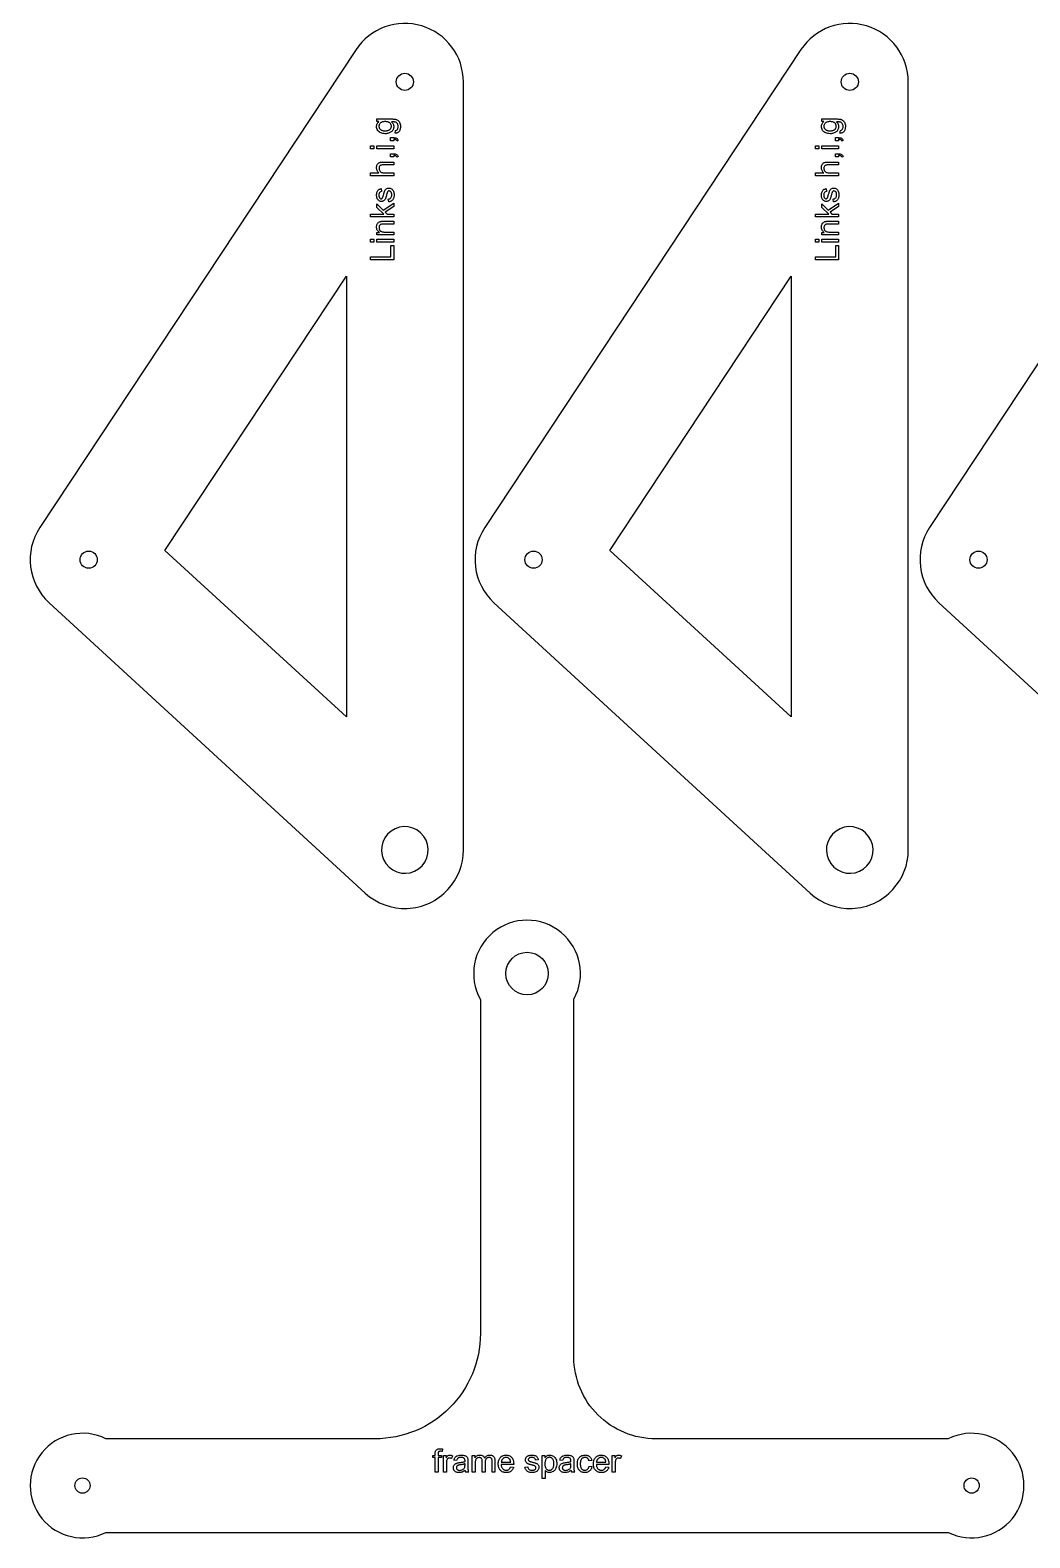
# Model space of a CAD drawing. Header units: millimetres. Extents: x 18 to 1175, y 18 to 1179.
# Drawn here: x 18 to 531, y 18 to 792 of the extents above; entities that cross this region are included whole.
import ezdxf

# ---------------------------------------------------------------- set-up
doc = ezdxf.new("R2010")
doc.units = ezdxf.units.MM
doc.layers.add('cut', color=5, linetype='Continuous', true_color=0x0000ff)
doc.layers.add('line engraving', color=1, linetype='Continuous', true_color=0xff0000)

msp = doc.modelspace()

# ---------------------------------------------------------------- linework, layer by layer
at = {"layer": 'cut', "color": 5, "true_color": 0x0000ff}
for points in [[(27.7, 497.95), (189.82, 348.94, 0.414578), (232.23, 350.75, 0.188241), (240.16, 371.07), (240.16, 765.27, 0.743511), (185.14, 781.82), (22.98, 536.59, 0.368358)], [(255.86, 497.95), (417.98, 348.94, 0.414578), (460.4, 350.75, 0.188241), (468.33, 371.07), (468.33, 765.27, 0.743511), (413.3, 781.82), (251.14, 536.59, 0.368358)], [(484.03, 497.95), (646.15, 348.94, 0.414578), (688.56, 350.75, 0.188241), (696.49, 371.07), (696.49, 765.27, 0.743511), (641.47, 781.82), (479.3, 536.59, 0.368358)], [(201.31, 379.17, 0.997265), (218.98, 362.93, 0.997265)], [(429.47, 379.17, 0.997265), (447.14, 362.93, 0.997265)], [(296.83, 110.83), (296.83, 294.43, 1.695342), (248.89, 294.33), (248.89, 122.83, -0.414214), (194.89, 68.83), (56.83, 68.83, 1.618034), (56.83, 20.83), (488.83, 20.83, 1.618034), (488.83, 68.83), (338.83, 68.83, -0.414214)]]:
    msp.add_lwpolyline(points, format="xyb", close=True, dxfattribs=at)
for points in [[(87.13, 524.82), (180.16, 665.52), (180.16, 439.31)], [(315.29, 524.82), (408.33, 665.52), (408.33, 439.31)]]:
    msp.add_lwpolyline(points, close=True, dxfattribs=at)
for centre, radius in [((210.16, 765.27), 4.4), ((438.33, 765.27), 4.4), ((48, 520.04), 4.4), ((276.16, 520.04), 4.4), ((504.33, 520.04), 4.4), ((272.83, 307.63), 10.9), ((44.83, 44.83), 3.9), ((500.83, 44.83), 3.9)]:
    msp.add_circle(centre, radius, dxfattribs=at)
at = {"layer": 'line engraving', "color": 1, "true_color": 0xff0000}
for points in [[(205.15, 738.96), (205.36, 740.38), (205.67, 740.44), (205.93, 740.54), (206.14, 740.69), (206.31, 740.87), (206.49, 741.16), (206.62, 741.51), (206.69, 741.9), (206.72, 742.35), (206.69, 742.83), (206.62, 743.24), (206.49, 743.61), (206.31, 743.91), (206.09, 744.16), (205.83, 744.37), (205.53, 744.54), (205.18, 744.65), (205.06, 744.68), (204.9, 744.7), (204.71, 744.72), (204.49, 744.74), (204.24, 744.75), (203.96, 744.76), (203.65, 744.76), (203.31, 744.76), (203.58, 744.51), (203.81, 744.25), (204, 743.98), (204.16, 743.69), (204.28, 743.38), (204.37, 743.06), (204.42, 742.73), (204.44, 742.38), (204.42, 741.95), (204.36, 741.55), (204.26, 741.17), (204.12, 740.81), (203.94, 740.48), (203.72, 740.17), (203.46, 739.89), (203.16, 739.64), (202.83, 739.41), (202.49, 739.21), (202.13, 739.05), (201.75, 738.91), (201.36, 738.8), (200.96, 738.73), (200.53, 738.68), (200.09, 738.67), (199.49, 738.7), (198.91, 738.78), (198.36, 738.92), (197.82, 739.11), (197.33, 739.36), (196.9, 739.66), (196.53, 740.01), (196.22, 740.4), (195.97, 740.84), (195.79, 741.32), (195.69, 741.84), (195.65, 742.39), (195.67, 742.76), (195.73, 743.12), (195.83, 743.46), (195.96, 743.78), (196.13, 744.08), (196.34, 744.37), (196.59, 744.64), (196.88, 744.9), (195.85, 744.9), (195.85, 746.24), (203.27, 746.24), (203.76, 746.23), (204.2, 746.21), (204.61, 746.18), (204.99, 746.14), (205.32, 746.08), (205.62, 746.01), (205.89, 745.93), (206.12, 745.83), (206.51, 745.6), (206.87, 745.3), (207.17, 744.95), (207.44, 744.54), (207.65, 744.07), (207.8, 743.55), (207.89, 742.98), (207.92, 742.36), (207.91, 741.98), (207.88, 741.63), (207.83, 741.29), (207.75, 740.97), (207.65, 740.67), (207.54, 740.38), (207.39, 740.12), (207.23, 739.87), (207.05, 739.65), (206.84, 739.46), (206.62, 739.3), (206.37, 739.17), (206.09, 739.07), (205.8, 739), (205.49, 738.97), (205.15, 738.96)], [(199.99, 740.16), (200.4, 740.18), (200.78, 740.21), (201.13, 740.26), (201.45, 740.33), (201.74, 740.43), (202.01, 740.54), (202.25, 740.68), (202.46, 740.84), (202.64, 741.01), (202.8, 741.19), (202.93, 741.39), (203.04, 741.59), (203.12, 741.81), (203.18, 742.03), (203.22, 742.27), (203.23, 742.52), (203.22, 742.76), (203.18, 743), (203.12, 743.23), (203.04, 743.44), (202.93, 743.65), (202.8, 743.84), (202.64, 744.03), (202.46, 744.2), (202.25, 744.36), (202.02, 744.5), (201.76, 744.62), (201.47, 744.71), (201.15, 744.79), (200.81, 744.84), (200.44, 744.87), (200.04, 744.88), (199.65, 744.87), (199.3, 744.84), (198.96, 744.78), (198.65, 744.71), (198.37, 744.61), (198.11, 744.49), (197.87, 744.35), (197.66, 744.18), (197.47, 744), (197.31, 743.81), (197.17, 743.62), (197.06, 743.41), (196.97, 743.19), (196.91, 742.97), (196.87, 742.74), (196.86, 742.49), (196.87, 742.26), (196.91, 742.03), (196.97, 741.81), (197.06, 741.6), (197.17, 741.39), (197.3, 741.2), (197.46, 741.02), (197.65, 740.84), (197.86, 740.69), (198.09, 740.55), (198.35, 740.43), (198.63, 740.33), (198.93, 740.26), (199.26, 740.21), (199.61, 740.18), (199.99, 740.16)], [(433.31, 738.96), (433.52, 740.38), (433.83, 740.44), (434.09, 740.54), (434.31, 740.69), (434.48, 740.87), (434.66, 741.16), (434.78, 741.51), (434.86, 741.9), (434.88, 742.35), (434.86, 742.83), (434.78, 743.24), (434.66, 743.61), (434.48, 743.91), (434.26, 744.16), (433.99, 744.37), (433.69, 744.54), (433.35, 744.65), (433.22, 744.68), (433.06, 744.7), (432.87, 744.72), (432.66, 744.74), (432.41, 744.75), (432.13, 744.76), (431.82, 744.76), (431.48, 744.76), (431.74, 744.51), (431.97, 744.25), (432.16, 743.98), (432.32, 743.69), (432.44, 743.38), (432.53, 743.06), (432.58, 742.73), (432.6, 742.38), (432.58, 741.95), (432.52, 741.55), (432.42, 741.17), (432.28, 740.81), (432.1, 740.48), (431.88, 740.17), (431.62, 739.89), (431.32, 739.64), (431, 739.41), (430.65, 739.21), (430.29, 739.05), (429.92, 738.91), (429.53, 738.8), (429.12, 738.73), (428.7, 738.68), (428.26, 738.67), (427.65, 738.7), (427.08, 738.78), (426.52, 738.92), (425.99, 739.11), (425.5, 739.36), (425.07, 739.66), (424.7, 740.01), (424.38, 740.4), (424.13, 740.84), (423.96, 741.32), (423.85, 741.84), (423.82, 742.39), (423.84, 742.76), (423.89, 743.12), (423.99, 743.46), (424.12, 743.78), (424.3, 744.08), (424.51, 744.37), (424.76, 744.64), (425.05, 744.9), (424.01, 744.9), (424.01, 746.24), (431.44, 746.24), (431.92, 746.23), (432.37, 746.21), (432.78, 746.18), (433.15, 746.14), (433.49, 746.08), (433.79, 746.01), (434.05, 745.93), (434.28, 745.83), (434.68, 745.6), (435.03, 745.3), (435.34, 744.95), (435.6, 744.54), (435.82, 744.07), (435.97, 743.55), (436.06, 742.98), (436.09, 742.36), (436.08, 741.98), (436.05, 741.63), (435.99, 741.29), (435.92, 740.97), (435.82, 740.67), (435.7, 740.38), (435.56, 740.12), (435.4, 739.87), (435.21, 739.65), (435.01, 739.46), (434.78, 739.3), (434.53, 739.17), (434.26, 739.07), (433.97, 739), (433.65, 738.97), (433.31, 738.96)], [(428.15, 740.16), (428.56, 740.18), (428.94, 740.21), (429.29, 740.26), (429.61, 740.33), (429.91, 740.43), (430.17, 740.54), (430.41, 740.68), (430.62, 740.84), (430.8, 741.01), (430.96, 741.19), (431.09, 741.39), (431.2, 741.59), (431.29, 741.81), (431.35, 742.03), (431.38, 742.27), (431.4, 742.52), (431.38, 742.76), (431.35, 743), (431.29, 743.23), (431.2, 743.44), (431.09, 743.65), (430.96, 743.84), (430.8, 744.03), (430.62, 744.2), (430.42, 744.36), (430.18, 744.5), (429.92, 744.62), (429.63, 744.71), (429.32, 744.79), (428.97, 744.84), (428.6, 744.87), (428.2, 744.88), (427.82, 744.87), (427.46, 744.84), (427.13, 744.78), (426.82, 744.71), (426.53, 744.61), (426.27, 744.49), (426.03, 744.35), (425.82, 744.18), (425.63, 744), (425.47, 743.81), (425.33, 743.62), (425.22, 743.41), (425.13, 743.19), (425.07, 742.97), (425.03, 742.74), (425.02, 742.49), (425.03, 742.26), (425.07, 742.03), (425.13, 741.81), (425.22, 741.6), (425.33, 741.39), (425.47, 741.2), (425.63, 741.02), (425.81, 740.84), (426.02, 740.69), (426.25, 740.55), (426.51, 740.43), (426.79, 740.33), (427.09, 740.26), (427.42, 740.21), (427.78, 740.18), (428.15, 740.16)], [(204.44, 735), (202.78, 735), (202.78, 736.66), (204.44, 736.66), (204.87, 736.64), (205.26, 736.58), (205.61, 736.48), (205.91, 736.34), (206.18, 736.15), (206.41, 735.92), (206.61, 735.64), (206.78, 735.31), (206.16, 734.91), (206.05, 735.12), (205.91, 735.31), (205.75, 735.46), (205.57, 735.59), (205.35, 735.68), (205.09, 735.76), (204.78, 735.8), (204.44, 735.83), (204.44, 735)], [(432.6, 735), (430.94, 735), (430.94, 736.66), (432.6, 736.66), (433.04, 736.64), (433.43, 736.58), (433.77, 736.48), (434.08, 736.34), (434.34, 736.15), (434.58, 735.92), (434.78, 735.64), (434.95, 735.31), (434.32, 734.91), (434.21, 735.12), (434.07, 735.31), (433.91, 735.46), (433.73, 735.59), (433.51, 735.68), (433.25, 735.76), (432.95, 735.8), (432.6, 735.83), (432.6, 735)], [(194.25, 730.95), (192.58, 730.95), (192.58, 732.41), (194.25, 732.41), (194.25, 730.95)], [(204.44, 730.95), (195.85, 730.95), (195.85, 732.41), (204.44, 732.41), (204.44, 730.95)], [(204.44, 726.72), (202.78, 726.72), (202.78, 728.38), (204.44, 728.38), (204.87, 728.36), (205.26, 728.3), (205.61, 728.2), (205.91, 728.05), (206.18, 727.87), (206.41, 727.64), (206.61, 727.36), (206.78, 727.03), (206.16, 726.62), (206.05, 726.84), (205.91, 727.02), (205.75, 727.18), (205.57, 727.3), (205.35, 727.4), (205.09, 727.47), (204.78, 727.52), (204.44, 727.55), (204.44, 726.72)], [(422.42, 730.95), (420.74, 730.95), (420.74, 732.41), (422.42, 732.41), (422.42, 730.95)], [(432.6, 730.95), (424.01, 730.95), (424.01, 732.41), (432.6, 732.41), (432.6, 730.95)], [(432.6, 726.72), (430.94, 726.72), (430.94, 728.38), (432.6, 728.38), (433.04, 728.36), (433.43, 728.3), (433.77, 728.2), (434.08, 728.05), (434.34, 727.87), (434.58, 727.64), (434.78, 727.36), (434.95, 727.03), (434.32, 726.62), (434.21, 726.84), (434.07, 727.02), (433.91, 727.18), (433.73, 727.3), (433.51, 727.4), (433.25, 727.47), (432.95, 727.52), (432.6, 727.55), (432.6, 726.72)], [(204.44, 717.13), (192.58, 717.13), (192.58, 718.58), (196.83, 718.58), (196.56, 718.84), (196.32, 719.12), (196.11, 719.42), (195.95, 719.73), (195.82, 720.06), (195.73, 720.41), (195.67, 720.77), (195.65, 721.15), (195.68, 721.62), (195.75, 722.05), (195.86, 722.45), (196.03, 722.81), (196.23, 723.14), (196.48, 723.42), (196.75, 723.64), (197.07, 723.82), (197.24, 723.89), (197.44, 723.95), (197.65, 724), (197.88, 724.05), (198.13, 724.08), (198.4, 724.1), (198.69, 724.12), (198.99, 724.12), (204.44, 724.12), (204.44, 722.67), (198.99, 722.67), (198.73, 722.66), (198.48, 722.64), (198.26, 722.6), (198.05, 722.55), (197.86, 722.48), (197.69, 722.4), (197.54, 722.3), (197.4, 722.19), (197.19, 721.93), (197.03, 721.62), (196.94, 721.26), (196.91, 720.85), (196.93, 720.54), (196.99, 720.23), (197.1, 719.93), (197.24, 719.64), (197.42, 719.37), (197.64, 719.15), (197.88, 718.97), (198.15, 718.82), (198.47, 718.72), (198.84, 718.64), (199.26, 718.6), (199.74, 718.58), (204.44, 718.58), (204.44, 717.13)], [(432.6, 717.13), (420.74, 717.13), (420.74, 718.58), (425, 718.58), (424.72, 718.84), (424.48, 719.12), (424.28, 719.42), (424.11, 719.73), (423.98, 720.06), (423.89, 720.41), (423.83, 720.77), (423.82, 721.15), (423.84, 721.62), (423.91, 722.05), (424.03, 722.45), (424.19, 722.81), (424.4, 723.14), (424.64, 723.42), (424.92, 723.64), (425.23, 723.82), (425.41, 723.89), (425.6, 723.95), (425.81, 724), (426.05, 724.05), (426.3, 724.08), (426.56, 724.1), (426.85, 724.12), (427.16, 724.12), (432.6, 724.12), (432.6, 722.67), (427.16, 722.67), (426.89, 722.66), (426.65, 722.64), (426.42, 722.6), (426.21, 722.55), (426.02, 722.48), (425.85, 722.4), (425.7, 722.3), (425.57, 722.19), (425.35, 721.93), (425.19, 721.62), (425.1, 721.26), (425.07, 720.85), (425.09, 720.54), (425.15, 720.23), (425.26, 719.93), (425.41, 719.64), (425.59, 719.37), (425.8, 719.15), (426.04, 718.97), (426.32, 718.82), (426.63, 718.72), (427, 718.64), (427.42, 718.6), (427.9, 718.58), (432.6, 718.58), (432.6, 717.13)], [(201.87, 703.66), (201.65, 705.1), (202.05, 705.18), (202.41, 705.33), (202.72, 705.52), (202.97, 705.77), (203.18, 706.08), (203.32, 706.44), (203.41, 706.85), (203.43, 707.32), (203.43, 707.56), (203.41, 707.79), (203.38, 708), (203.33, 708.19), (203.28, 708.37), (203.2, 708.53), (203.12, 708.68), (203.03, 708.81), (202.81, 709.02), (202.58, 709.17), (202.33, 709.26), (202.07, 709.29), (201.83, 709.27), (201.63, 709.19), (201.45, 709.05), (201.29, 708.87), (201.24, 708.78), (201.19, 708.66), (201.13, 708.52), (201.07, 708.34), (201.01, 708.14), (200.94, 707.92), (200.87, 707.66), (200.8, 707.38), (200.7, 706.99), (200.6, 706.64), (200.51, 706.31), (200.42, 706.02), (200.33, 705.76), (200.25, 705.53), (200.17, 705.33), (200.1, 705.16), (199.94, 704.87), (199.75, 704.61), (199.53, 704.4), (199.28, 704.22), (199.01, 704.08), (198.73, 703.98), (198.44, 703.92), (198.13, 703.9), (197.85, 703.92), (197.57, 703.96), (197.31, 704.05), (197.06, 704.16), (196.83, 704.31), (196.62, 704.47), (196.42, 704.66), (196.25, 704.88), (196.13, 705.06), (196.02, 705.28), (195.92, 705.53), (195.83, 705.8), (195.75, 706.1), (195.7, 706.41), (195.66, 706.73), (195.65, 707.06), (195.67, 707.55), (195.73, 708.01), (195.82, 708.44), (195.94, 708.84), (196.1, 709.19), (196.29, 709.5), (196.5, 709.76), (196.73, 709.97), (197, 710.13), (197.31, 710.27), (197.67, 710.38), (198.06, 710.47), (198.26, 709.04), (197.94, 708.97), (197.67, 708.85), (197.43, 708.69), (197.22, 708.48), (197.06, 708.23), (196.94, 707.92), (196.87, 707.57), (196.85, 707.17), (196.85, 706.93), (196.87, 706.7), (196.9, 706.5), (196.93, 706.31), (196.98, 706.14), (197.04, 705.99), (197.1, 705.85), (197.18, 705.74), (197.35, 705.55), (197.54, 705.41), (197.74, 705.33), (197.96, 705.31), (198.1, 705.32), (198.23, 705.35), (198.35, 705.41), (198.47, 705.48), (198.58, 705.59), (198.68, 705.71), (198.77, 705.87), (198.86, 706.04), (198.88, 706.11), (198.91, 706.21), (198.95, 706.33), (198.99, 706.47), (199.04, 706.65), (199.1, 706.85), (199.16, 707.08), (199.23, 707.33), (199.33, 707.7), (199.43, 708.04), (199.52, 708.36), (199.6, 708.64), (199.69, 708.9), (199.76, 709.12), (199.84, 709.32), (199.9, 709.48), (200.05, 709.77), (200.23, 710.03), (200.43, 710.25), (200.67, 710.44), (200.93, 710.6), (201.23, 710.7), (201.56, 710.77), (201.91, 710.79), (202.27, 710.76), (202.62, 710.69), (202.96, 710.55), (203.29, 710.37), (203.59, 710.13), (203.86, 709.85), (204.09, 709.52), (204.28, 709.14), (204.43, 708.73), (204.54, 708.29), (204.61, 707.82), (204.63, 707.33), (204.62, 706.92), (204.59, 706.54), (204.53, 706.19), (204.46, 705.85), (204.36, 705.55), (204.24, 705.27), (204.1, 705.01), (203.94, 704.78), (203.75, 704.57), (203.55, 704.38), (203.32, 704.21), (203.07, 704.06), (202.8, 703.93), (202.52, 703.82), (202.2, 703.73), (201.87, 703.66)], [(430.04, 703.66), (429.81, 705.1), (430.22, 705.18), (430.58, 705.33), (430.88, 705.52), (431.14, 705.77), (431.34, 706.08), (431.48, 706.44), (431.57, 706.85), (431.6, 707.32), (431.59, 707.56), (431.57, 707.79), (431.54, 708), (431.5, 708.19), (431.44, 708.37), (431.37, 708.53), (431.29, 708.68), (431.19, 708.81), (430.98, 709.02), (430.75, 709.17), (430.5, 709.26), (430.23, 709.29), (430, 709.27), (429.79, 709.19), (429.61, 709.05), (429.45, 708.87), (429.4, 708.78), (429.35, 708.66), (429.29, 708.52), (429.23, 708.34), (429.17, 708.14), (429.1, 707.92), (429.03, 707.66), (428.96, 707.38), (428.86, 706.99), (428.77, 706.64), (428.67, 706.31), (428.58, 706.02), (428.5, 705.76), (428.42, 705.53), (428.34, 705.33), (428.26, 705.16), (428.1, 704.87), (427.91, 704.61), (427.69, 704.4), (427.44, 704.22), (427.18, 704.08), (426.9, 703.98), (426.6, 703.92), (426.29, 703.9), (426.01, 703.92), (425.74, 703.96), (425.48, 704.05), (425.23, 704.16), (424.99, 704.31), (424.78, 704.47), (424.59, 704.66), (424.41, 704.88), (424.29, 705.06), (424.18, 705.28), (424.08, 705.53), (423.99, 705.8), (423.91, 706.1), (423.86, 706.41), (423.83, 706.73), (423.82, 707.06), (423.83, 707.55), (423.89, 708.01), (423.98, 708.44), (424.11, 708.84), (424.27, 709.19), (424.45, 709.5), (424.66, 709.76), (424.9, 709.97), (425.17, 710.13), (425.48, 710.27), (425.83, 710.38), (426.23, 710.47), (426.42, 709.04), (426.11, 708.97), (425.83, 708.85), (425.59, 708.69), (425.39, 708.48), (425.22, 708.23), (425.11, 707.92), (425.04, 707.57), (425.01, 707.17), (425.02, 706.93), (425.03, 706.7), (425.06, 706.5), (425.1, 706.31), (425.14, 706.14), (425.2, 705.99), (425.27, 705.85), (425.35, 705.74), (425.52, 705.55), (425.71, 705.41), (425.91, 705.33), (426.12, 705.31), (426.26, 705.32), (426.39, 705.35), (426.51, 705.41), (426.63, 705.48), (426.74, 705.59), (426.85, 705.71), (426.94, 705.87), (427.02, 706.04), (427.04, 706.11), (427.07, 706.21), (427.11, 706.33), (427.15, 706.47), (427.2, 706.65), (427.26, 706.85), (427.32, 707.08), (427.39, 707.33), (427.49, 707.7), (427.59, 708.04), (427.68, 708.36), (427.77, 708.64), (427.85, 708.9), (427.93, 709.12), (428, 709.32), (428.07, 709.48), (428.21, 709.77), (428.39, 710.03), (428.6, 710.25), (428.83, 710.44), (429.1, 710.6), (429.39, 710.7), (429.72, 710.77), (430.08, 710.79), (430.44, 710.76), (430.78, 710.69), (431.12, 710.55), (431.45, 710.37), (431.75, 710.13), (432.02, 709.85), (432.25, 709.52), (432.44, 709.14), (432.6, 708.73), (432.71, 708.29), (432.77, 707.82), (432.8, 707.33), (432.78, 706.92), (432.75, 706.54), (432.7, 706.19), (432.62, 705.85), (432.52, 705.55), (432.4, 705.27), (432.26, 705.01), (432.1, 704.78), (431.92, 704.57), (431.71, 704.38), (431.48, 704.21), (431.24, 704.06), (430.97, 703.93), (430.68, 703.82), (430.37, 703.73), (430.04, 703.66)], [(204.44, 695.96), (192.58, 695.96), (192.58, 697.42), (199.34, 697.42), (195.85, 700.87), (195.85, 702.75), (199.03, 699.47), (204.44, 703.08), (204.44, 701.29), (200.05, 698.45), (201.03, 697.42), (204.44, 697.42), (204.44, 695.96)], [(432.6, 695.96), (420.74, 695.96), (420.74, 697.42), (427.51, 697.42), (424.01, 700.87), (424.01, 702.75), (427.2, 699.47), (432.6, 703.08), (432.6, 701.29), (428.21, 698.45), (429.2, 697.42), (432.6, 697.42), (432.6, 695.96)], [(204.44, 686.74), (195.85, 686.74), (195.85, 688.05), (197.07, 688.05), (196.74, 688.3), (196.45, 688.58), (196.21, 688.88), (196.01, 689.21), (195.85, 689.56), (195.74, 689.94), (195.67, 690.35), (195.65, 690.79), (195.67, 691.17), (195.72, 691.53), (195.81, 691.88), (195.93, 692.21), (196.08, 692.52), (196.25, 692.78), (196.45, 693.01), (196.66, 693.19), (196.9, 693.34), (197.16, 693.46), (197.44, 693.56), (197.74, 693.64), (197.98, 693.68), (198.3, 693.7), (198.69, 693.72), (199.16, 693.72), (204.44, 693.72), (204.44, 692.27), (199.21, 692.27), (198.8, 692.26), (198.43, 692.22), (198.13, 692.17), (197.88, 692.1), (197.67, 691.99), (197.48, 691.86), (197.32, 691.69), (197.18, 691.49), (197.06, 691.27), (196.98, 691.02), (196.93, 690.76), (196.91, 690.48), (196.92, 690.25), (196.95, 690.03), (197, 689.82), (197.06, 689.61), (197.15, 689.42), (197.25, 689.23), (197.37, 689.05), (197.51, 688.87), (197.67, 688.71), (197.87, 688.58), (198.1, 688.46), (198.36, 688.37), (198.66, 688.29), (198.99, 688.24), (199.35, 688.21), (199.75, 688.2), (204.44, 688.2), (204.44, 686.74)], [(432.6, 686.74), (424.01, 686.74), (424.01, 688.05), (425.23, 688.05), (424.9, 688.3), (424.61, 688.58), (424.37, 688.88), (424.17, 689.21), (424.02, 689.56), (423.9, 689.94), (423.84, 690.35), (423.82, 690.79), (423.83, 691.17), (423.89, 691.53), (423.97, 691.88), (424.1, 692.21), (424.25, 692.52), (424.42, 692.78), (424.61, 693.01), (424.83, 693.19), (425.06, 693.34), (425.32, 693.46), (425.6, 693.56), (425.9, 693.64), (426.14, 693.68), (426.46, 693.7), (426.85, 693.72), (427.32, 693.72), (432.6, 693.72), (432.6, 692.27), (427.38, 692.27), (426.96, 692.26), (426.6, 692.22), (426.29, 692.17), (426.05, 692.1), (425.84, 691.99), (425.65, 691.86), (425.48, 691.69), (425.34, 691.49), (425.23, 691.27), (425.14, 691.02), (425.09, 690.76), (425.08, 690.48), (425.09, 690.25), (425.12, 690.03), (425.16, 689.82), (425.23, 689.61), (425.31, 689.42), (425.41, 689.23), (425.53, 689.05), (425.67, 688.87), (425.83, 688.71), (426.03, 688.58), (426.26, 688.46), (426.52, 688.37), (426.82, 688.29), (427.15, 688.24), (427.51, 688.21), (427.91, 688.2), (432.6, 688.2), (432.6, 686.74)], [(194.25, 683.07), (192.58, 683.07), (192.58, 684.52), (194.25, 684.52), (194.25, 683.07)], [(204.44, 673.97), (192.58, 673.97), (192.58, 675.54), (203.04, 675.54), (203.04, 681.38), (204.44, 681.38), (204.44, 673.97)], [(204.44, 683.07), (195.85, 683.07), (195.85, 684.52), (204.44, 684.52), (204.44, 683.07)], [(422.42, 683.07), (420.74, 683.07), (420.74, 684.52), (422.42, 684.52), (422.42, 683.07)], [(432.6, 673.97), (420.74, 673.97), (420.74, 675.54), (431.2, 675.54), (431.2, 681.38), (432.6, 681.38), (432.6, 673.97)], [(432.6, 683.07), (424.01, 683.07), (424.01, 684.52), (432.6, 684.52), (432.6, 683.07)], [(225.74, 51.7), (225.74, 59.16), (224.46, 59.16), (224.46, 60.29), (225.74, 60.29), (225.74, 61.2), (225.75, 61.61), (225.78, 61.96), (225.83, 62.25), (225.9, 62.49), (226.02, 62.76), (226.19, 63), (226.39, 63.22), (226.64, 63.41), (226.93, 63.56), (227.27, 63.67), (227.67, 63.74), (228.12, 63.76), (228.44, 63.75), (228.77, 63.72), (229.12, 63.68), (229.48, 63.61), (229.26, 62.34), (229.04, 62.38), (228.82, 62.41), (228.61, 62.42), (228.4, 62.43), (228.1, 62.41), (227.84, 62.35), (227.63, 62.27), (227.47, 62.14), (227.35, 61.97), (227.26, 61.74), (227.21, 61.44), (227.19, 61.08), (227.19, 60.29), (228.87, 60.29), (228.87, 59.16), (227.19, 59.16), (227.19, 51.7), (225.74, 51.7)], [(229.98, 51.7), (229.98, 60.29), (231.29, 60.29), (231.29, 58.99), (231.54, 59.41), (231.77, 59.75), (232, 60.01), (232.22, 60.19), (232.44, 60.32), (232.66, 60.41), (232.9, 60.47), (233.15, 60.48), (233.52, 60.45), (233.9, 60.37), (234.27, 60.22), (234.65, 60.01), (234.15, 58.66), (233.88, 58.8), (233.61, 58.9), (233.35, 58.96), (233.08, 58.98), (232.85, 58.96), (232.63, 58.91), (232.42, 58.82), (232.22, 58.69), (232.05, 58.53), (231.9, 58.35), (231.78, 58.14), (231.68, 57.9), (231.57, 57.5), (231.5, 57.08), (231.45, 56.65), (231.44, 56.2), (231.44, 51.7), (229.98, 51.7)], [(241.12, 52.76), (240.72, 52.44), (240.33, 52.17), (239.94, 51.95), (239.56, 51.79), (239.18, 51.66), (238.79, 51.58), (238.38, 51.52), (237.96, 51.5), (237.61, 51.52), (237.29, 51.55), (236.99, 51.6), (236.71, 51.68), (236.44, 51.77), (236.2, 51.89), (235.98, 52.03), (235.78, 52.2), (235.6, 52.37), (235.45, 52.57), (235.32, 52.77), (235.21, 52.98), (235.13, 53.21), (235.07, 53.45), (235.03, 53.7), (235.02, 53.96), (235.04, 54.27), (235.09, 54.57), (235.18, 54.85), (235.31, 55.12), (235.46, 55.36), (235.64, 55.59), (235.84, 55.78), (236.06, 55.95), (236.3, 56.1), (236.56, 56.23), (236.83, 56.34), (237.11, 56.43), (237.35, 56.49), (237.65, 56.54), (238, 56.6), (238.4, 56.65), (238.83, 56.7), (239.23, 56.76), (239.6, 56.82), (239.93, 56.88), (240.24, 56.94), (240.53, 57.01), (240.78, 57.08), (241, 57.15), (241, 57.29), (241.01, 57.4), (241.01, 57.48), (241.01, 57.53), (241, 57.75), (240.98, 57.94), (240.95, 58.12), (240.91, 58.29), (240.85, 58.44), (240.78, 58.57), (240.69, 58.69), (240.6, 58.78), (240.45, 58.9), (240.28, 59), (240.1, 59.09), (239.9, 59.16), (239.69, 59.21), (239.45, 59.25), (239.2, 59.27), (238.94, 59.28), (238.69, 59.27), (238.46, 59.26), (238.24, 59.23), (238.04, 59.19), (237.86, 59.14), (237.7, 59.08), (237.55, 59), (237.42, 58.92), (237.19, 58.7), (236.99, 58.42), (236.83, 58.07), (236.7, 57.64), (235.27, 57.84), (235.39, 58.27), (235.53, 58.66), (235.71, 59.01), (235.91, 59.31), (236.16, 59.58), (236.46, 59.81), (236.8, 60.01), (237.2, 60.18), (237.64, 60.31), (238.11, 60.41), (238.61, 60.46), (239.15, 60.48), (239.67, 60.47), (240.14, 60.42), (240.57, 60.34), (240.94, 60.22), (241.26, 60.09), (241.53, 59.93), (241.76, 59.76), (241.95, 59.57), (242.1, 59.36), (242.22, 59.13), (242.32, 58.87), (242.4, 58.58), (242.43, 58.36), (242.45, 58.06), (242.47, 57.69), (242.47, 57.24), (242.47, 55.3), (242.47, 54.81), (242.48, 54.38), (242.49, 53.99), (242.5, 53.64), (242.51, 53.34), (242.52, 53.09), (242.54, 52.89), (242.57, 52.73), (242.62, 52.46), (242.7, 52.2), (242.81, 51.95), (242.93, 51.7), (241.41, 51.7), (241.31, 51.93), (241.23, 52.19), (241.16, 52.46), (241.12, 52.76)], [(241, 56.01), (240.79, 55.93), (240.55, 55.85), (240.29, 55.78), (240.01, 55.71), (239.7, 55.64), (239.37, 55.58), (239.01, 55.52), (238.62, 55.46), (238.21, 55.39), (237.86, 55.32), (237.57, 55.25), (237.35, 55.17), (237.18, 55.08), (237.02, 54.97), (236.89, 54.84), (236.78, 54.7), (236.69, 54.54), (236.63, 54.37), (236.59, 54.19), (236.58, 54), (236.6, 53.72), (236.69, 53.47), (236.82, 53.24), (237.02, 53.03), (237.26, 52.86), (237.56, 52.74), (237.91, 52.67), (238.31, 52.64), (238.72, 52.67), (239.1, 52.74), (239.46, 52.85), (239.8, 53.01), (240.11, 53.21), (240.37, 53.45), (240.59, 53.72), (240.77, 54.02), (240.87, 54.3), (240.94, 54.63), (240.99, 55.02), (241, 55.48), (241, 56.01)], [(244.73, 51.7), (244.73, 60.29), (246.03, 60.29), (246.03, 59.08), (246.25, 59.38), (246.5, 59.65), (246.79, 59.89), (247.11, 60.1), (247.46, 60.27), (247.83, 60.39), (248.22, 60.46), (248.64, 60.48), (249.09, 60.46), (249.51, 60.38), (249.88, 60.26), (250.2, 60.09), (250.49, 59.87), (250.72, 59.61), (250.92, 59.32), (251.06, 58.98), (251.33, 59.33), (251.61, 59.64), (251.91, 59.9), (252.24, 60.11), (252.58, 60.27), (252.94, 60.39), (253.32, 60.46), (253.72, 60.48), (254.03, 60.47), (254.32, 60.44), (254.59, 60.38), (254.85, 60.31), (255.08, 60.21), (255.3, 60.09), (255.5, 59.94), (255.68, 59.78), (255.84, 59.59), (255.98, 59.37), (256.1, 59.14), (256.2, 58.88), (256.27, 58.59), (256.33, 58.28), (256.36, 57.95), (256.37, 57.6), (256.37, 51.7), (254.92, 51.7), (254.92, 57.11), (254.91, 57.52), (254.89, 57.86), (254.84, 58.15), (254.78, 58.37), (254.7, 58.55), (254.58, 58.72), (254.44, 58.86), (254.27, 58.99), (254.07, 59.09), (253.86, 59.16), (253.64, 59.21), (253.39, 59.22), (253.17, 59.21), (252.96, 59.18), (252.76, 59.14), (252.56, 59.07), (252.38, 58.99), (252.21, 58.88), (252.04, 58.76), (251.89, 58.62), (251.75, 58.46), (251.63, 58.27), (251.52, 58.07), (251.44, 57.84), (251.37, 57.58), (251.33, 57.31), (251.3, 57.01), (251.29, 56.69), (251.29, 51.7), (249.83, 51.7), (249.83, 57.28), (249.81, 57.74), (249.75, 58.13), (249.63, 58.46), (249.48, 58.74), (249.38, 58.85), (249.27, 58.95), (249.15, 59.03), (249.01, 59.1), (248.86, 59.15), (248.69, 59.19), (248.51, 59.21), (248.31, 59.22), (248.01, 59.2), (247.72, 59.14), (247.44, 59.04), (247.18, 58.9), (246.93, 58.72), (246.73, 58.5), (246.56, 58.24), (246.42, 57.95), (246.32, 57.61), (246.24, 57.19), (246.2, 56.71), (246.19, 56.16), (246.19, 51.7), (244.73, 51.7)], [(264.41, 54.47), (265.92, 54.28), (265.82, 53.96), (265.7, 53.66), (265.56, 53.37), (265.41, 53.11), (265.23, 52.86), (265.04, 52.63), (264.83, 52.42), (264.6, 52.23), (264.35, 52.06), (264.08, 51.91), (263.8, 51.79), (263.5, 51.69), (263.19, 51.61), (262.85, 51.55), (262.5, 51.52), (262.14, 51.5), (261.68, 51.52), (261.24, 51.58), (260.83, 51.67), (260.45, 51.79), (260.09, 51.96), (259.75, 52.16), (259.44, 52.39), (259.15, 52.67), (258.89, 52.97), (258.67, 53.3), (258.48, 53.67), (258.32, 54.06), (258.2, 54.48), (258.11, 54.93), (258.06, 55.41), (258.05, 55.92), (258.06, 56.45), (258.11, 56.94), (258.2, 57.41), (258.32, 57.85), (258.48, 58.25), (258.67, 58.63), (258.9, 58.97), (259.16, 59.29), (259.45, 59.57), (259.76, 59.81), (260.09, 60.02), (260.44, 60.18), (260.82, 60.32), (261.21, 60.41), (261.62, 60.47), (262.06, 60.48), (262.48, 60.47), (262.88, 60.41), (263.26, 60.32), (263.62, 60.19), (263.96, 60.03), (264.29, 59.82), (264.59, 59.59), (264.87, 59.31), (265.13, 59), (265.35, 58.66), (265.54, 58.3), (265.69, 57.9), (265.81, 57.47), (265.9, 57.01), (265.95, 56.53), (265.96, 56.01), (265.96, 55.94), (265.96, 55.85), (265.96, 55.74), (265.96, 55.62), (259.55, 55.62), (259.58, 55.28), (259.63, 54.96), (259.7, 54.65), (259.79, 54.37), (259.9, 54.11), (260.03, 53.87), (260.18, 53.65), (260.35, 53.45), (260.54, 53.28), (260.73, 53.12), (260.94, 53), (261.16, 52.89), (261.39, 52.81), (261.63, 52.75), (261.88, 52.71), (262.15, 52.7), (262.53, 52.73), (262.89, 52.81), (263.22, 52.94), (263.51, 53.12), (263.78, 53.36), (264.02, 53.67), (264.23, 54.04), (264.41, 54.47)], [(259.63, 56.82), (264.43, 56.82), (264.4, 57.08), (264.36, 57.33), (264.3, 57.56), (264.24, 57.77), (264.17, 57.96), (264.08, 58.14), (263.99, 58.3), (263.88, 58.45), (263.7, 58.64), (263.5, 58.81), (263.3, 58.96), (263.08, 59.08), (262.85, 59.17), (262.6, 59.23), (262.34, 59.27), (262.07, 59.29), (261.83, 59.28), (261.59, 59.24), (261.37, 59.19), (261.15, 59.12), (260.94, 59.02), (260.75, 58.91), (260.56, 58.77), (260.39, 58.62), (260.23, 58.44), (260.08, 58.25), (259.96, 58.05), (259.86, 57.83), (259.77, 57.6), (259.71, 57.35), (259.66, 57.09), (259.63, 56.82)], [(271.76, 54.26), (273.2, 54.49), (273.29, 54.08), (273.43, 53.72), (273.63, 53.42), (273.88, 53.16), (274.19, 52.96), (274.54, 52.82), (274.96, 52.73), (275.43, 52.7), (275.67, 52.71), (275.9, 52.73), (276.11, 52.76), (276.3, 52.8), (276.48, 52.86), (276.64, 52.93), (276.79, 53.01), (276.92, 53.11), (277.13, 53.32), (277.28, 53.55), (277.37, 53.8), (277.4, 54.07), (277.38, 54.3), (277.3, 54.51), (277.16, 54.69), (276.97, 54.85), (276.89, 54.9), (276.77, 54.95), (276.63, 55.01), (276.45, 55.07), (276.25, 55.13), (276.03, 55.2), (275.77, 55.27), (275.49, 55.34), (275.1, 55.44), (274.75, 55.53), (274.42, 55.63), (274.13, 55.72), (273.87, 55.8), (273.64, 55.88), (273.44, 55.96), (273.27, 56.04), (272.97, 56.2), (272.72, 56.39), (272.51, 56.61), (272.33, 56.86), (272.19, 57.12), (272.09, 57.4), (272.03, 57.7), (272.01, 58.01), (272.02, 58.29), (272.07, 58.56), (272.16, 58.82), (272.27, 59.07), (272.41, 59.31), (272.58, 59.52), (272.77, 59.71), (272.99, 59.89), (273.17, 60.01), (273.39, 60.12), (273.63, 60.22), (273.91, 60.31), (274.21, 60.39), (274.52, 60.44), (274.84, 60.47), (275.17, 60.48), (275.66, 60.47), (276.12, 60.41), (276.55, 60.32), (276.95, 60.19), (277.3, 60.03), (277.61, 59.85), (277.87, 59.64), (278.07, 59.4), (278.24, 59.13), (278.38, 58.82), (278.49, 58.47), (278.58, 58.07), (277.15, 57.88), (277.08, 58.19), (276.96, 58.47), (276.8, 58.71), (276.59, 58.91), (276.33, 59.08), (276.03, 59.19), (275.68, 59.26), (275.28, 59.29), (275.03, 59.28), (274.81, 59.27), (274.6, 59.24), (274.42, 59.2), (274.25, 59.16), (274.09, 59.1), (273.96, 59.03), (273.84, 58.95), (273.66, 58.78), (273.52, 58.59), (273.44, 58.39), (273.42, 58.18), (273.43, 58.04), (273.46, 57.91), (273.52, 57.79), (273.59, 57.67), (273.69, 57.56), (273.82, 57.45), (273.97, 57.36), (274.15, 57.28), (274.22, 57.26), (274.31, 57.23), (274.43, 57.19), (274.58, 57.15), (274.76, 57.1), (274.96, 57.04), (275.18, 56.98), (275.44, 56.91), (275.81, 56.81), (276.15, 56.71), (276.47, 56.62), (276.75, 56.53), (277, 56.45), (277.23, 56.37), (277.43, 56.3), (277.59, 56.23), (277.88, 56.09), (278.14, 55.91), (278.36, 55.7), (278.55, 55.47), (278.7, 55.2), (278.81, 54.91), (278.88, 54.58), (278.9, 54.22), (278.87, 53.86), (278.79, 53.52), (278.66, 53.18), (278.48, 52.85), (278.24, 52.55), (277.96, 52.28), (277.63, 52.05), (277.25, 51.86), (276.84, 51.7), (276.4, 51.59), (275.93, 51.53), (275.44, 51.5), (275.03, 51.52), (274.65, 51.55), (274.29, 51.6), (273.96, 51.68), (273.66, 51.78), (273.37, 51.9), (273.12, 52.04), (272.89, 52.2), (272.68, 52.38), (272.49, 52.59), (272.32, 52.82), (272.17, 53.06), (272.04, 53.33), (271.93, 53.62), (271.84, 53.93), (271.76, 54.26)], [(280.63, 48.41), (280.63, 60.29), (281.96, 60.29), (281.96, 59.17), (282.2, 59.48), (282.46, 59.75), (282.73, 59.97), (283.02, 60.16), (283.33, 60.3), (283.67, 60.4), (284.04, 60.46), (284.45, 60.48), (284.98, 60.45), (285.48, 60.34), (285.95, 60.17), (286.39, 59.92), (286.79, 59.61), (287.13, 59.23), (287.42, 58.81), (287.66, 58.32), (287.85, 57.79), (287.98, 57.24), (288.06, 56.66), (288.09, 56.06), (288.06, 55.42), (287.97, 54.81), (287.82, 54.23), (287.62, 53.68), (287.49, 53.43), (287.35, 53.19), (287.2, 52.96), (287.04, 52.75), (286.86, 52.56), (286.67, 52.38), (286.46, 52.21), (286.24, 52.07), (285.78, 51.82), (285.32, 51.64), (284.84, 51.54), (284.34, 51.5), (283.99, 51.52), (283.65, 51.58), (283.34, 51.68), (283.04, 51.81), (282.76, 51.98), (282.51, 52.16), (282.29, 52.36), (282.09, 52.59), (282.09, 48.41), (280.63, 48.41)], [(281.95, 55.95), (281.96, 55.54), (281.99, 55.17), (282.04, 54.82), (282.12, 54.5), (282.21, 54.21), (282.33, 53.94), (282.46, 53.71), (282.62, 53.49), (282.79, 53.31), (282.97, 53.15), (283.16, 53.01), (283.36, 52.9), (283.57, 52.81), (283.79, 52.75), (284.01, 52.71), (284.25, 52.7), (284.49, 52.71), (284.72, 52.75), (284.94, 52.82), (285.15, 52.91), (285.35, 53.02), (285.55, 53.16), (285.73, 53.33), (285.91, 53.52), (286.07, 53.74), (286.21, 53.99), (286.33, 54.27), (286.43, 54.57), (286.5, 54.9), (286.56, 55.26), (286.59, 55.65), (286.6, 56.07), (286.59, 56.46), (286.56, 56.84), (286.51, 57.18), (286.43, 57.5), (286.34, 57.8), (286.22, 58.07), (286.08, 58.31), (285.93, 58.53), (285.75, 58.72), (285.57, 58.88), (285.38, 59.02), (285.18, 59.14), (284.98, 59.23), (284.76, 59.29), (284.54, 59.33), (284.31, 59.34), (284.08, 59.33), (283.86, 59.29), (283.64, 59.22), (283.44, 59.13), (283.23, 59), (283.04, 58.85), (282.85, 58.68), (282.67, 58.47), (282.5, 58.24), (282.35, 57.99), (282.23, 57.71), (282.13, 57.41), (282.05, 57.08), (281.99, 56.73), (281.96, 56.35), (281.95, 55.95)], [(295.45, 52.76), (295.05, 52.44), (294.66, 52.17), (294.27, 51.95), (293.89, 51.79), (293.51, 51.66), (293.12, 51.58), (292.71, 51.52), (292.29, 51.5), (291.94, 51.52), (291.62, 51.55), (291.32, 51.6), (291.04, 51.68), (290.77, 51.77), (290.53, 51.89), (290.31, 52.03), (290.11, 52.2), (289.93, 52.37), (289.78, 52.57), (289.65, 52.77), (289.54, 52.98), (289.46, 53.21), (289.4, 53.45), (289.36, 53.7), (289.35, 53.96), (289.37, 54.27), (289.42, 54.57), (289.51, 54.85), (289.64, 55.12), (289.79, 55.36), (289.97, 55.59), (290.17, 55.78), (290.39, 55.95), (290.63, 56.1), (290.89, 56.23), (291.16, 56.34), (291.44, 56.43), (291.68, 56.49), (291.98, 56.54), (292.33, 56.6), (292.73, 56.65), (293.16, 56.7), (293.56, 56.76), (293.93, 56.82), (294.26, 56.88), (294.57, 56.94), (294.86, 57.01), (295.11, 57.08), (295.33, 57.15), (295.33, 57.29), (295.34, 57.4), (295.34, 57.48), (295.34, 57.53), (295.33, 57.75), (295.31, 57.94), (295.28, 58.12), (295.23, 58.29), (295.18, 58.44), (295.11, 58.57), (295.02, 58.69), (294.93, 58.78), (294.78, 58.9), (294.61, 59), (294.43, 59.09), (294.23, 59.16), (294.02, 59.21), (293.78, 59.25), (293.53, 59.27), (293.27, 59.28), (293.02, 59.27), (292.79, 59.26), (292.57, 59.23), (292.37, 59.19), (292.19, 59.14), (292.03, 59.08), (291.88, 59), (291.75, 58.92), (291.52, 58.7), (291.32, 58.42), (291.16, 58.07), (291.03, 57.64), (289.6, 57.84), (289.72, 58.27), (289.86, 58.66), (290.03, 59.01), (290.24, 59.31), (290.49, 59.58), (290.79, 59.81), (291.13, 60.01), (291.53, 60.18), (291.97, 60.31), (292.44, 60.41), (292.94, 60.46), (293.48, 60.48), (294, 60.47), (294.47, 60.42), (294.9, 60.34), (295.27, 60.22), (295.59, 60.09), (295.86, 59.93), (296.09, 59.76), (296.28, 59.57), (296.43, 59.36), (296.55, 59.13), (296.65, 58.87), (296.73, 58.58), (296.76, 58.36), (296.78, 58.06), (296.8, 57.69), (296.8, 57.24), (296.8, 55.3), (296.8, 54.81), (296.81, 54.38), (296.82, 53.99), (296.83, 53.64), (296.84, 53.34), (296.85, 53.09), (296.87, 52.89), (296.9, 52.73), (296.95, 52.46), (297.03, 52.2), (297.14, 51.95), (297.26, 51.7), (295.74, 51.7), (295.64, 51.93), (295.56, 52.19), (295.49, 52.46), (295.45, 52.76)], [(295.33, 56.01), (295.12, 55.93), (294.88, 55.85), (294.62, 55.78), (294.34, 55.71), (294.03, 55.64), (293.69, 55.58), (293.34, 55.52), (292.95, 55.46), (292.54, 55.39), (292.19, 55.32), (291.9, 55.25), (291.68, 55.17), (291.51, 55.08), (291.35, 54.97), (291.22, 54.84), (291.11, 54.7), (291.02, 54.54), (290.96, 54.37), (290.92, 54.19), (290.91, 54), (290.93, 53.72), (291.02, 53.47), (291.15, 53.24), (291.35, 53.03), (291.59, 52.86), (291.89, 52.74), (292.24, 52.67), (292.64, 52.64), (293.05, 52.67), (293.43, 52.74), (293.79, 52.85), (294.13, 53.01), (294.44, 53.21), (294.7, 53.45), (294.92, 53.72), (295.1, 54.02), (295.2, 54.3), (295.27, 54.63), (295.32, 55.02), (295.33, 55.48), (295.33, 56.01)], [(304.67, 54.85), (306.1, 54.66), (306.03, 54.3), (305.93, 53.96), (305.82, 53.64), (305.68, 53.34), (305.52, 53.06), (305.33, 52.8), (305.13, 52.56), (304.9, 52.34), (304.65, 52.15), (304.39, 51.98), (304.11, 51.83), (303.82, 51.71), (303.52, 51.62), (303.2, 51.56), (302.87, 51.52), (302.52, 51.5), (302.09, 51.52), (301.68, 51.58), (301.3, 51.67), (300.93, 51.79), (300.59, 51.95), (300.27, 52.15), (299.97, 52.39), (299.69, 52.66), (299.44, 52.96), (299.22, 53.3), (299.03, 53.66), (298.88, 54.06), (298.77, 54.49), (298.68, 54.95), (298.63, 55.44), (298.61, 55.96), (298.64, 56.64), (298.73, 57.27), (298.87, 57.85), (299.08, 58.4), (299.2, 58.65), (299.34, 58.89), (299.49, 59.11), (299.66, 59.31), (299.84, 59.5), (300.04, 59.67), (300.25, 59.82), (300.48, 59.96), (300.96, 60.19), (301.46, 60.35), (301.99, 60.45), (302.53, 60.48), (302.87, 60.47), (303.2, 60.44), (303.51, 60.38), (303.8, 60.31), (304.08, 60.21), (304.34, 60.09), (304.59, 59.94), (304.82, 59.78), (305.03, 59.59), (305.22, 59.38), (305.4, 59.16), (305.55, 58.92), (305.68, 58.66), (305.79, 58.38), (305.89, 58.08), (305.96, 57.77), (304.54, 57.55), (304.42, 57.95), (304.26, 58.31), (304.07, 58.6), (303.83, 58.85), (303.56, 59.04), (303.26, 59.18), (302.94, 59.26), (302.59, 59.29), (302.32, 59.27), (302.06, 59.24), (301.82, 59.18), (301.59, 59.09), (301.37, 58.98), (301.17, 58.84), (300.98, 58.68), (300.8, 58.5), (300.64, 58.29), (300.5, 58.05), (300.38, 57.78), (300.28, 57.48), (300.21, 57.15), (300.15, 56.8), (300.12, 56.41), (300.11, 56), (300.12, 55.58), (300.15, 55.2), (300.2, 54.84), (300.28, 54.51), (300.37, 54.21), (300.48, 53.94), (300.62, 53.7), (300.77, 53.49), (300.95, 53.3), (301.13, 53.14), (301.33, 53.01), (301.54, 52.9), (301.76, 52.81), (302, 52.75), (302.24, 52.71), (302.51, 52.7), (302.92, 52.73), (303.29, 52.83), (303.63, 53), (303.94, 53.23), (304.07, 53.37), (304.2, 53.53), (304.31, 53.7), (304.41, 53.89), (304.49, 54.11), (304.56, 54.33), (304.62, 54.58), (304.67, 54.85)], [(313.22, 54.47), (314.73, 54.28), (314.63, 53.96), (314.51, 53.66), (314.38, 53.37), (314.22, 53.11), (314.05, 52.86), (313.85, 52.63), (313.64, 52.42), (313.41, 52.23), (313.16, 52.06), (312.9, 51.91), (312.61, 51.79), (312.31, 51.69), (312, 51.61), (311.67, 51.55), (311.32, 51.52), (310.95, 51.5), (310.49, 51.52), (310.06, 51.58), (309.65, 51.67), (309.26, 51.79), (308.9, 51.96), (308.56, 52.16), (308.25, 52.39), (307.96, 52.67), (307.7, 52.97), (307.48, 53.3), (307.29, 53.67), (307.13, 54.06), (307.01, 54.48), (306.93, 54.93), (306.87, 55.41), (306.86, 55.92), (306.88, 56.45), (306.93, 56.94), (307.01, 57.41), (307.14, 57.85), (307.29, 58.25), (307.49, 58.63), (307.71, 58.97), (307.97, 59.29), (308.26, 59.57), (308.57, 59.81), (308.9, 60.02), (309.26, 60.18), (309.63, 60.32), (310.02, 60.41), (310.44, 60.47), (310.87, 60.48), (311.29, 60.47), (311.69, 60.41), (312.07, 60.32), (312.44, 60.19), (312.78, 60.03), (313.1, 59.82), (313.4, 59.59), (313.69, 59.31), (313.94, 59), (314.16, 58.66), (314.35, 58.3), (314.5, 57.9), (314.62, 57.47), (314.71, 57.01), (314.76, 56.53), (314.78, 56.01), (314.78, 55.94), (314.78, 55.85), (314.77, 55.74), (314.77, 55.62), (308.36, 55.62), (308.39, 55.28), (308.44, 54.96), (308.51, 54.65), (308.6, 54.37), (308.71, 54.11), (308.84, 53.87), (308.99, 53.65), (309.16, 53.45), (309.35, 53.28), (309.55, 53.12), (309.75, 53), (309.97, 52.89), (310.2, 52.81), (310.44, 52.75), (310.7, 52.71), (310.96, 52.7), (311.34, 52.73), (311.7, 52.81), (312.03, 52.94), (312.33, 53.12), (312.59, 53.36), (312.83, 53.67), (313.04, 54.04), (313.22, 54.47)], [(308.44, 56.82), (313.24, 56.82), (313.21, 57.08), (313.17, 57.33), (313.12, 57.56), (313.05, 57.77), (312.98, 57.96), (312.89, 58.14), (312.8, 58.3), (312.69, 58.45), (312.51, 58.64), (312.32, 58.81), (312.11, 58.96), (311.89, 59.08), (311.66, 59.17), (311.41, 59.23), (311.16, 59.27), (310.89, 59.29), (310.64, 59.28), (310.4, 59.24), (310.18, 59.19), (309.96, 59.12), (309.76, 59.02), (309.56, 58.91), (309.38, 58.77), (309.2, 58.62), (309.04, 58.44), (308.9, 58.25), (308.77, 58.05), (308.67, 57.83), (308.58, 57.6), (308.52, 57.35), (308.47, 57.09), (308.44, 56.82)], [(316.54, 51.7), (316.54, 60.29), (317.85, 60.29), (317.85, 58.99), (318.1, 59.41), (318.33, 59.75), (318.56, 60.01), (318.78, 60.19), (319, 60.32), (319.22, 60.41), (319.46, 60.47), (319.71, 60.48), (320.08, 60.45), (320.45, 60.37), (320.83, 60.22), (321.21, 60.01), (320.71, 58.66), (320.44, 58.8), (320.17, 58.9), (319.91, 58.96), (319.64, 58.98), (319.41, 58.96), (319.19, 58.91), (318.98, 58.82), (318.78, 58.69), (318.61, 58.53), (318.46, 58.35), (318.33, 58.14), (318.24, 57.9), (318.13, 57.5), (318.06, 57.08), (318.01, 56.65), (318, 56.2), (318, 51.7), (316.54, 51.7)]]:
    msp.add_lwpolyline(points, dxfattribs=at)

doc.saveas('drawing.dxf')
